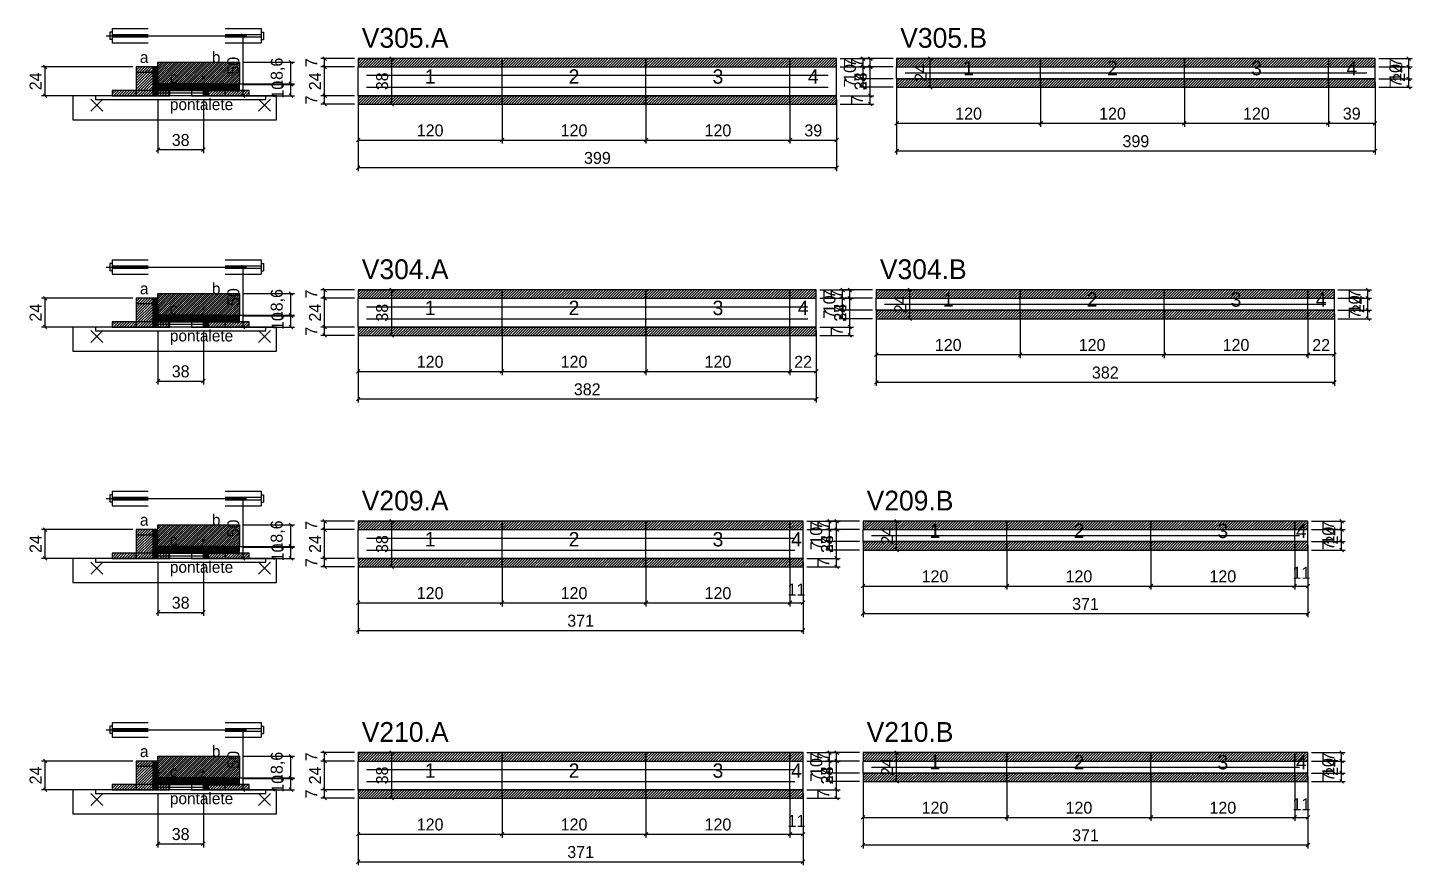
# Model space of a CAD drawing. Extents: x -10500 to 3070, y -1245 to 1250.
# Drawn here: x -69 to 1086, y -666 to 33 of the extents above; entities that cross this region are included whole.
import ezdxf
from ezdxf.enums import TextEntityAlignment as Align

# ---------------------------------------------------------------- set-up
doc = ezdxf.new("R2010")
doc.units = 0
for name, color, linetype in [('5', 5, 'Continuous'), ('barrote', 126, 'Continuous'), ('CONCRETO', 251, 'Continuous'), ('COTA', 241, 'Continuous'), ('detalhes', 7, 'Continuous'), ('ESTRUTURACAO', 7, 'Continuous'), ('Hachura', 251, 'Continuous'), ('Madeira', 126, 'Continuous'), ('NOMENCLATURA', 7, 'Continuous'), ('Painéis', 200, 'Continuous'), ('presilha', 224, 'Continuous'), ('SARR_2.2x7', 40, 'Continuous'), ('SCO-___-LAJ', 224, 'Continuous'), ('TENSOR', 224, 'Continuous')]:
    doc.layers.add(name, color=color, linetype=linetype)
doc.dimstyles.new('PAINEL', dxfattribs={"dimtxt": 10, "dimasz": 3, "dimexe": 3, "dimexo": 3, "dimgap": 3, "dimtad": 1, "dimblk": 'OBLIQUE', "dimblk1": 'OBLIQUE', "dimcen": 2.5, "dimclrd": 4, "dimclre": 4, "dimclrt": 240, "dimazin": 3, "dimtfac": 1, "dimtmove": 0, "dimatfit": 3})

# ---------------------------------------------------------------- blocks, each defined once
blk = doc.blocks.new('PAR_ESQ')
for p, q in [((-1, -1), (1, 1)), ((-1, 1), (1, -1))]:
    blk.add_line(p, q)
blk = doc.blocks.new('PAR_FUNDO_ESQ')
for p, q in [((-1, -1), (1, 1)), ((-1, 1), (1, -1))]:
    blk.add_line(p, q)
blk = doc.blocks.new('PAR_FUNDO_DIR')
for p, q in [((-1, -1), (1, 1)), ((-1, 1), (1, -1))]:
    blk.add_line(p, q)
blk = doc.blocks.new('par_int_esq')
for p, q in [((-1, -1), (1, 1)), ((-1, 1), (1, -1))]:
    blk.add_line(p, q)
blk = doc.blocks.new('par_int_dir')
for p, q in [((-1, -1), (1, 1)), ((-1, 1), (1, -1))]:
    blk.add_line(p, q)
blk = doc.blocks.new('_OBLIQUE')
at = {"color": 0, "linetype": 'BYBLOCK'}
blk.add_line((-0.5, -0.5), (0.5, 0.5), dxfattribs=at)

msp = doc.modelspace()

# ---------------------------------------------------------------- hatches: boundary and pattern name
at = {"layer": 'COTA'}
h = msp.add_hatch(dxfattribs=at)
h.set_pattern_fill('ANSI31', scale=0.4)
h.paths.add_polyline_path([(40, -16), (40, 4), (107.98, 4), (107.98, -14.6), (78, -14.6), (78, -16)])
h = msp.add_hatch(dxfattribs=at)
h.set_pattern_fill('ANSI31', scale=0.5)
h.paths.add_polyline_path([(207, 0), (327, 0), (327, 7), (207, 7)])
h = msp.add_hatch(dxfattribs=at)
h.set_pattern_fill('ANSI31', scale=0.5)
h.paths.add_polyline_path([(327, 0), (447, 0), (447, 7), (327, 7)])
h = msp.add_hatch(dxfattribs=at)
h.set_pattern_fill('ANSI31', scale=0.5)
h.paths.add_polyline_path([(447, 0), (567, 0), (567, 7), (447, 7)])
h = msp.add_hatch(dxfattribs=at)
h.set_pattern_fill('ANSI31', scale=0.5)
h.paths.add_polyline_path([(567, 0), (606, 0), (606, 7), (567, 7)])
h = msp.add_hatch(dxfattribs=at)
h.set_pattern_fill('ANSI31', scale=0.5)
h.paths.add_polyline_path([(656, 0), (776, 0), (776, 7), (656, 7)])
h = msp.add_hatch(dxfattribs=at)
h.set_pattern_fill('ANSI31', scale=0.5)
h.paths.add_polyline_path([(776, 0), (896, 0), (896, 7), (776, 7)])
h = msp.add_hatch(dxfattribs=at)
h.set_pattern_fill('ANSI31', scale=0.5)
h.paths.add_polyline_path([(896, 0), (1016, 0), (1016, 7), (896, 7)])
h = msp.add_hatch(dxfattribs=at)
h.set_pattern_fill('ANSI31', scale=0.5)
h.paths.add_polyline_path([(1016, 0), (1055, 0), (1055, 7), (1016, 7)])
h = msp.add_hatch(dxfattribs=at)
h.set_pattern_fill('ANSI31', scale=0.5)
h.paths.add_polyline_path([(656, -17), (776, -17), (776, -10), (656, -10)])
h = msp.add_hatch(dxfattribs=at)
h.set_pattern_fill('ANSI31', scale=0.5)
h.paths.add_polyline_path([(776, -17), (896, -17), (896, -10), (776, -10)])
h = msp.add_hatch(dxfattribs=at)
h.set_pattern_fill('ANSI31', scale=0.5)
h.paths.add_polyline_path([(896, -17), (1016, -17), (1016, -10), (896, -10)])
h = msp.add_hatch(dxfattribs=at)
h.set_pattern_fill('ANSI31', scale=0.5)
h.paths.add_polyline_path([(1016, -17), (1055, -17), (1055, -10), (1016, -10)])
h = msp.add_hatch(dxfattribs=at)
h.set_pattern_fill('ANSI31', scale=0.5)
h.paths.add_polyline_path([(207, -31), (327, -31), (327, -24), (207, -24)])
h = msp.add_hatch(dxfattribs=at)
h.set_pattern_fill('ANSI31', scale=0.5)
h.paths.add_polyline_path([(327, -31), (447, -31), (447, -24), (327, -24)])
h = msp.add_hatch(dxfattribs=at)
h.set_pattern_fill('ANSI31', scale=0.5)
h.paths.add_polyline_path([(447, -31), (567, -31), (567, -24), (447, -24)])
h = msp.add_hatch(dxfattribs=at)
h.set_pattern_fill('ANSI31', scale=0.5)
h.paths.add_polyline_path([(567, -31), (606, -31), (606, -24), (567, -24)])
h = msp.add_hatch(dxfattribs=at)
h.set_pattern_fill('ANSI31', scale=0.4)
h.paths.add_polyline_path([(40, -209), (40, -189), (107.98, -189), (107.98, -207.6), (78, -207.6), (78, -209)])
h = msp.add_hatch(dxfattribs=at)
h.set_pattern_fill('ANSI31', scale=0.5)
h.paths.add_polyline_path([(207, -193), (327, -193), (327, -186), (207, -186)])
h = msp.add_hatch(dxfattribs=at)
h.set_pattern_fill('ANSI31', scale=0.5)
h.paths.add_polyline_path([(327, -193), (447, -193), (447, -186), (327, -186)])
h = msp.add_hatch(dxfattribs=at)
h.set_pattern_fill('ANSI31', scale=0.5)
h.paths.add_polyline_path([(447, -193), (567, -193), (567, -186), (447, -186)])
h = msp.add_hatch(dxfattribs=at)
h.set_pattern_fill('ANSI31', scale=0.5)
h.paths.add_polyline_path([(567, -193), (589, -193), (589, -186), (567, -186)])
h = msp.add_hatch(dxfattribs=at)
h.set_pattern_fill('ANSI31', scale=0.5)
h.paths.add_polyline_path([(639, -193), (759, -193), (759, -186), (639, -186)])
h = msp.add_hatch(dxfattribs=at)
h.set_pattern_fill('ANSI31', scale=0.5)
h.paths.add_polyline_path([(759, -193), (879, -193), (879, -186), (759, -186)])
h = msp.add_hatch(dxfattribs=at)
h.set_pattern_fill('ANSI31', scale=0.5)
h.paths.add_polyline_path([(879, -193), (999, -193), (999, -186), (879, -186)])
h = msp.add_hatch(dxfattribs=at)
h.set_pattern_fill('ANSI31', scale=0.5)
h.paths.add_polyline_path([(999, -193), (1021, -193), (1021, -186), (999, -186)])
h = msp.add_hatch(dxfattribs=at)
h.set_pattern_fill('ANSI31', scale=0.5)
h.paths.add_polyline_path([(639, -210), (759, -210), (759, -203), (639, -203)])
h = msp.add_hatch(dxfattribs=at)
h.set_pattern_fill('ANSI31', scale=0.5)
h.paths.add_polyline_path([(759, -210), (879, -210), (879, -203), (759, -203)])
h = msp.add_hatch(dxfattribs=at)
h.set_pattern_fill('ANSI31', scale=0.5)
h.paths.add_polyline_path([(879, -210), (999, -210), (999, -203), (879, -203)])
h = msp.add_hatch(dxfattribs=at)
h.set_pattern_fill('ANSI31', scale=0.5)
h.paths.add_polyline_path([(999, -210), (1021, -210), (1021, -203), (999, -203)])
h = msp.add_hatch(dxfattribs=at)
h.set_pattern_fill('ANSI31', scale=0.5)
h.paths.add_polyline_path([(207, -224), (327, -224), (327, -217), (207, -217)])
h = msp.add_hatch(dxfattribs=at)
h.set_pattern_fill('ANSI31', scale=0.5)
h.paths.add_polyline_path([(327, -224), (447, -224), (447, -217), (327, -217)])
h = msp.add_hatch(dxfattribs=at)
h.set_pattern_fill('ANSI31', scale=0.5)
h.paths.add_polyline_path([(447, -224), (567, -224), (567, -217), (447, -217)])
h = msp.add_hatch(dxfattribs=at)
h.set_pattern_fill('ANSI31', scale=0.5)
h.paths.add_polyline_path([(567, -224), (589, -224), (589, -217), (567, -217)])
h = msp.add_hatch(dxfattribs=at)
h.set_pattern_fill('ANSI31', scale=0.5)
h.paths.add_polyline_path([(207, -386), (327, -386), (327, -379), (207, -379)])
h = msp.add_hatch(dxfattribs=at)
h.set_pattern_fill('ANSI31', scale=0.5)
h.paths.add_polyline_path([(327, -386), (447, -386), (447, -379), (327, -379)])
h = msp.add_hatch(dxfattribs=at)
h.set_pattern_fill('ANSI31', scale=0.5)
h.paths.add_polyline_path([(447, -386), (567, -386), (567, -379), (447, -379)])
h = msp.add_hatch(dxfattribs=at)
h.set_pattern_fill('ANSI31', scale=0.5)
h.paths.add_polyline_path([(567, -386), (578, -386), (578, -379), (567, -379)])
h = msp.add_hatch(dxfattribs=at)
h.set_pattern_fill('ANSI31', scale=0.5)
h.paths.add_polyline_path([(628, -386), (748, -386), (748, -379), (628, -379)])
h = msp.add_hatch(dxfattribs=at)
h.set_pattern_fill('ANSI31', scale=0.5)
h.paths.add_polyline_path([(748, -386), (868, -386), (868, -379), (748, -379)])
h = msp.add_hatch(dxfattribs=at)
h.set_pattern_fill('ANSI31', scale=0.5)
h.paths.add_polyline_path([(868, -386), (988, -386), (988, -379), (868, -379)])
h = msp.add_hatch(dxfattribs=at)
h.set_pattern_fill('ANSI31', scale=0.5)
h.paths.add_polyline_path([(988, -386), (999, -386), (999, -379), (988, -379)])
h = msp.add_hatch(dxfattribs=at)
h.set_pattern_fill('ANSI31', scale=0.4)
h.paths.add_polyline_path([(40, -402), (40, -382), (107.98, -382), (107.98, -400.6), (78, -400.6), (78, -402)])
h = msp.add_hatch(dxfattribs=at)
h.set_pattern_fill('ANSI31', scale=0.5)
h.paths.add_polyline_path([(628, -403), (748, -403), (748, -396), (628, -396)])
h = msp.add_hatch(dxfattribs=at)
h.set_pattern_fill('ANSI31', scale=0.5)
h.paths.add_polyline_path([(748, -403), (868, -403), (868, -396), (748, -396)])
h = msp.add_hatch(dxfattribs=at)
h.set_pattern_fill('ANSI31', scale=0.5)
h.paths.add_polyline_path([(868, -403), (988, -403), (988, -396), (868, -396)])
h = msp.add_hatch(dxfattribs=at)
h.set_pattern_fill('ANSI31', scale=0.5)
h.paths.add_polyline_path([(988, -403), (999, -403), (999, -396), (988, -396)])
h = msp.add_hatch(dxfattribs=at)
h.set_pattern_fill('ANSI31', scale=0.5)
h.paths.add_polyline_path([(207, -417), (327, -417), (327, -410), (207, -410)])
h = msp.add_hatch(dxfattribs=at)
h.set_pattern_fill('ANSI31', scale=0.5)
h.paths.add_polyline_path([(327, -417), (447, -417), (447, -410), (327, -410)])
h = msp.add_hatch(dxfattribs=at)
h.set_pattern_fill('ANSI31', scale=0.5)
h.paths.add_polyline_path([(447, -417), (567, -417), (567, -410), (447, -410)])
h = msp.add_hatch(dxfattribs=at)
h.set_pattern_fill('ANSI31', scale=0.5)
h.paths.add_polyline_path([(567, -417), (578, -417), (578, -410), (567, -410)])
h = msp.add_hatch(dxfattribs=at)
h.set_pattern_fill('ANSI31', scale=0.4)
h.paths.add_polyline_path([(40, -595), (40, -575), (107.98, -575), (107.98, -593.6), (78, -593.6), (78, -595)])
h = msp.add_hatch(dxfattribs=at)
h.set_pattern_fill('ANSI31', scale=0.5)
h.paths.add_polyline_path([(207, -579), (327, -579), (327, -572), (207, -572)])
h = msp.add_hatch(dxfattribs=at)
h.set_pattern_fill('ANSI31', scale=0.5)
h.paths.add_polyline_path([(327, -579), (447, -579), (447, -572), (327, -572)])
h = msp.add_hatch(dxfattribs=at)
h.set_pattern_fill('ANSI31', scale=0.5)
h.paths.add_polyline_path([(447, -579), (567, -579), (567, -572), (447, -572)])
h = msp.add_hatch(dxfattribs=at)
h.set_pattern_fill('ANSI31', scale=0.5)
h.paths.add_polyline_path([(567, -579), (578, -579), (578, -572), (567, -572)])
h = msp.add_hatch(dxfattribs=at)
h.set_pattern_fill('ANSI31', scale=0.5)
h.paths.add_polyline_path([(628, -579), (748, -579), (748, -572), (628, -572)])
h = msp.add_hatch(dxfattribs=at)
h.set_pattern_fill('ANSI31', scale=0.5)
h.paths.add_polyline_path([(748, -579), (868, -579), (868, -572), (748, -572)])
h = msp.add_hatch(dxfattribs=at)
h.set_pattern_fill('ANSI31', scale=0.5)
h.paths.add_polyline_path([(868, -579), (988, -579), (988, -572), (868, -572)])
h = msp.add_hatch(dxfattribs=at)
h.set_pattern_fill('ANSI31', scale=0.5)
h.paths.add_polyline_path([(988, -579), (999, -579), (999, -572), (988, -572)])
h = msp.add_hatch(dxfattribs=at)
h.set_pattern_fill('ANSI31', scale=0.5)
h.paths.add_polyline_path([(628, -596), (748, -596), (748, -589), (628, -589)])
h = msp.add_hatch(dxfattribs=at)
h.set_pattern_fill('ANSI31', scale=0.5)
h.paths.add_polyline_path([(748, -596), (868, -596), (868, -589), (748, -589)])
h = msp.add_hatch(dxfattribs=at)
h.set_pattern_fill('ANSI31', scale=0.5)
h.paths.add_polyline_path([(868, -596), (988, -596), (988, -589), (868, -589)])
h = msp.add_hatch(dxfattribs=at)
h.set_pattern_fill('ANSI31', scale=0.5)
h.paths.add_polyline_path([(988, -596), (999, -596), (999, -589), (988, -589)])
h = msp.add_hatch(dxfattribs=at)
h.set_pattern_fill('ANSI31', scale=0.5)
h.paths.add_polyline_path([(207, -610), (327, -610), (327, -603), (207, -603)])
h = msp.add_hatch(dxfattribs=at)
h.set_pattern_fill('ANSI31', scale=0.5)
h.paths.add_polyline_path([(327, -610), (447, -610), (447, -603), (327, -603)])
h = msp.add_hatch(dxfattribs=at)
h.set_pattern_fill('ANSI31', scale=0.5)
h.paths.add_polyline_path([(447, -610), (567, -610), (567, -603), (447, -603)])
h = msp.add_hatch(dxfattribs=at)
h.set_pattern_fill('ANSI31', scale=0.5)
h.paths.add_polyline_path([(567, -610), (578, -610), (578, -603), (567, -603)])
at = {"layer": 'Hachura'}
h = msp.add_hatch(dxfattribs=at)
h.set_pattern_fill('ANSI31', scale=0.5)
h.paths.add_polyline_path([(22, -24), (36, -24), (36, 0), (22, 0)])
h = msp.add_hatch(dxfattribs=at)
h.set_pattern_fill('ANSI31', scale=0.5)
h.paths.add_polyline_path([(22, -4.4), (36, -4.4), (36, 0), (22, 0)])
h = msp.add_hatch(dxfattribs=at)
h.set_pattern_fill('SOLID')
h.paths.add_polyline_path([(36, -24), (40, -24), (40, 0), (36, 0)])
h = msp.add_hatch(dxfattribs=at)
h.set_pattern_fill('ANSI31', scale=0.5)
h.paths.add_polyline_path([(2, -24), (22, -24), (22, -19.6), (2, -19.6)])
h = msp.add_hatch(dxfattribs=at)
h.set_pattern_fill('SOLID')
h.paths.add_polyline_path([(40, -19.6), (78, -19.6), (78, -16), (40, -16)])
h = msp.add_hatch(dxfattribs=at)
h.set_pattern_fill('ANSI31', scale=0.5)
h.paths.add_polyline_path([(40, -24), (50, -24), (50, -19.6), (40, -19.6)])
h = msp.add_hatch(dxfattribs=at)
h.set_pattern_fill('SOLID')
h.paths.add_polyline_path([(78, -24), (82, -24), (82, -14), (78, -14)])
h = msp.add_hatch(dxfattribs=at)
h.set_pattern_fill('SOLID')
h.paths.add_polyline_path([(78, -14), (107.98, -14), (107.98, -20), (78, -20)])
h = msp.add_hatch(dxfattribs=at)
h.set_pattern_fill('ANSI31', scale=0.5)
h.paths.add_polyline_path([(82, -24), (96, -24), (96, -14), (82, -14)])
h = msp.add_hatch(dxfattribs=at)
h.set_pattern_fill('ANSI31', scale=0.5)
h.paths.add_polyline_path([(82, -18.4), (96, -18.4), (96, -14), (82, -14)])
h = msp.add_hatch(dxfattribs=at)
h.set_pattern_fill('ANSI31', scale=0.5)
h.paths.add_polyline_path([(96, -24), (116, -24), (116, -19.6), (96, -19.6)])
h = msp.add_hatch(dxfattribs=at)
h.set_pattern_fill('ANSI31', scale=0.5)
h.paths.add_polyline_path([(22, -217), (36, -217), (36, -193), (22, -193)])
h = msp.add_hatch(dxfattribs=at)
h.set_pattern_fill('ANSI31', scale=0.5)
h.paths.add_polyline_path([(22, -197.4), (36, -197.4), (36, -193), (22, -193)])
h = msp.add_hatch(dxfattribs=at)
h.set_pattern_fill('SOLID')
h.paths.add_polyline_path([(36, -217), (40, -217), (40, -193), (36, -193)])
h = msp.add_hatch(dxfattribs=at)
h.set_pattern_fill('SOLID')
h.paths.add_polyline_path([(78, -217), (82, -217), (82, -207), (78, -207)])
h = msp.add_hatch(dxfattribs=at)
h.set_pattern_fill('SOLID')
h.paths.add_polyline_path([(78, -207), (107.98, -207), (107.98, -213), (78, -213)])
h = msp.add_hatch(dxfattribs=at)
h.set_pattern_fill('ANSI31', scale=0.5)
h.paths.add_polyline_path([(82, -217), (96, -217), (96, -207), (82, -207)])
h = msp.add_hatch(dxfattribs=at)
h.set_pattern_fill('ANSI31', scale=0.5)
h.paths.add_polyline_path([(82, -211.4), (96, -211.4), (96, -207), (82, -207)])
h = msp.add_hatch(dxfattribs=at)
h.set_pattern_fill('ANSI31', scale=0.5)
h.paths.add_polyline_path([(2, -217), (22, -217), (22, -212.6), (2, -212.6)])
h = msp.add_hatch(dxfattribs=at)
h.set_pattern_fill('SOLID')
h.paths.add_polyline_path([(40, -212.6), (78, -212.6), (78, -209), (40, -209)])
h = msp.add_hatch(dxfattribs=at)
h.set_pattern_fill('ANSI31', scale=0.5)
h.paths.add_polyline_path([(40, -217), (50, -217), (50, -212.6), (40, -212.6)])
h = msp.add_hatch(dxfattribs=at)
h.set_pattern_fill('ANSI31', scale=0.5)
h.paths.add_polyline_path([(96, -217), (116, -217), (116, -212.6), (96, -212.6)])
h = msp.add_hatch(dxfattribs=at)
h.set_pattern_fill('ANSI31', scale=0.5)
h.paths.add_polyline_path([(22, -410), (36, -410), (36, -386), (22, -386)])
h = msp.add_hatch(dxfattribs=at)
h.set_pattern_fill('ANSI31', scale=0.5)
h.paths.add_polyline_path([(22, -390.4), (36, -390.4), (36, -386), (22, -386)])
h = msp.add_hatch(dxfattribs=at)
h.set_pattern_fill('SOLID')
h.paths.add_polyline_path([(36, -410), (40, -410), (40, -386), (36, -386)])
h = msp.add_hatch(dxfattribs=at)
h.set_pattern_fill('SOLID')
h.paths.add_polyline_path([(40, -405.6), (78, -405.6), (78, -402), (40, -402)])
h = msp.add_hatch(dxfattribs=at)
h.set_pattern_fill('SOLID')
h.paths.add_polyline_path([(78, -410), (82, -410), (82, -400), (78, -400)])
h = msp.add_hatch(dxfattribs=at)
h.set_pattern_fill('SOLID')
h.paths.add_polyline_path([(78, -400), (107.98, -400), (107.98, -406), (78, -406)])
h = msp.add_hatch(dxfattribs=at)
h.set_pattern_fill('ANSI31', scale=0.5)
h.paths.add_polyline_path([(82, -410), (96, -410), (96, -400), (82, -400)])
h = msp.add_hatch(dxfattribs=at)
h.set_pattern_fill('ANSI31', scale=0.5)
h.paths.add_polyline_path([(82, -404.4), (96, -404.4), (96, -400), (82, -400)])
h = msp.add_hatch(dxfattribs=at)
h.set_pattern_fill('ANSI31', scale=0.5)
h.paths.add_polyline_path([(2, -410), (22, -410), (22, -405.6), (2, -405.6)])
h = msp.add_hatch(dxfattribs=at)
h.set_pattern_fill('ANSI31', scale=0.5)
h.paths.add_polyline_path([(40, -410), (50, -410), (50, -405.6), (40, -405.6)])
h = msp.add_hatch(dxfattribs=at)
h.set_pattern_fill('ANSI31', scale=0.5)
h.paths.add_polyline_path([(96, -410), (116, -410), (116, -405.6), (96, -405.6)])
h = msp.add_hatch(dxfattribs=at)
h.set_pattern_fill('ANSI31', scale=0.5)
h.paths.add_polyline_path([(22, -603), (36, -603), (36, -579), (22, -579)])
h = msp.add_hatch(dxfattribs=at)
h.set_pattern_fill('ANSI31', scale=0.5)
h.paths.add_polyline_path([(22, -583.4), (36, -583.4), (36, -579), (22, -579)])
h = msp.add_hatch(dxfattribs=at)
h.set_pattern_fill('SOLID')
h.paths.add_polyline_path([(36, -603), (40, -603), (40, -579), (36, -579)])
h = msp.add_hatch(dxfattribs=at)
h.set_pattern_fill('ANSI31', scale=0.5)
h.paths.add_polyline_path([(2, -603), (22, -603), (22, -598.6), (2, -598.6)])
h = msp.add_hatch(dxfattribs=at)
h.set_pattern_fill('SOLID')
h.paths.add_polyline_path([(40, -598.6), (78, -598.6), (78, -595), (40, -595)])
h = msp.add_hatch(dxfattribs=at)
h.set_pattern_fill('ANSI31', scale=0.5)
h.paths.add_polyline_path([(40, -603), (50, -603), (50, -598.6), (40, -598.6)])
h = msp.add_hatch(dxfattribs=at)
h.set_pattern_fill('SOLID')
h.paths.add_polyline_path([(78, -603), (82, -603), (82, -593), (78, -593)])
h = msp.add_hatch(dxfattribs=at)
h.set_pattern_fill('SOLID')
h.paths.add_polyline_path([(78, -593), (107.98, -593), (107.98, -599), (78, -599)])
h = msp.add_hatch(dxfattribs=at)
h.set_pattern_fill('ANSI31', scale=0.5)
h.paths.add_polyline_path([(82, -603), (96, -603), (96, -593), (82, -593)])
h = msp.add_hatch(dxfattribs=at)
h.set_pattern_fill('ANSI31', scale=0.5)
h.paths.add_polyline_path([(82, -597.4), (96, -597.4), (96, -593), (82, -593)])
h = msp.add_hatch(dxfattribs=at)
h.set_pattern_fill('ANSI31', scale=0.5)
h.paths.add_polyline_path([(96, -603), (116, -603), (116, -598.6), (96, -598.6)])
at = {"layer": 'HACHURACONCRETO'}
h = msp.add_hatch(dxfattribs=at)
h.set_pattern_fill('ANSI31', scale=0.3)
h.paths.add_polyline_path([(40, -19.6), (78, -19.6), (78, -14), (40, -14)])
h = msp.add_hatch(dxfattribs=at)
h.set_pattern_fill('ANSI31', scale=0.3)
h.paths.add_polyline_path([(40, -212.6), (78, -212.6), (78, -207), (40, -207)])
h = msp.add_hatch(dxfattribs=at)
h.set_pattern_fill('ANSI31', scale=0.3)
h.paths.add_polyline_path([(40, -405.6), (78, -405.6), (78, -400), (40, -400)])
h = msp.add_hatch(dxfattribs=at)
h.set_pattern_fill('ANSI31', scale=0.3)
h.paths.add_polyline_path([(40, -598.6), (78, -598.6), (78, -593), (40, -593)])

# ---------------------------------------------------------------- linework, layer by layer
for p, q in [((0, 29), (0, 23)), ((2, 29), (0, 29)), ((2, 32), (32, 32)), ((2, 32), (2, 20)), ((2, 27), (32, 27)), ((2, 25), (32, 25)), ((96, 32), (126, 32)), ((96, 27), (126, 27)), ((96, 25), (126, 25)), ((126, 32), (126, 20)), ((126, 29), (128, 29)), ((128, 29), (128, 23)), ((2, 23), (0, 23)), ((2, 20), (32, 20)), ((96, 20), (126, 20)), ((126, 23), (128, 23)), ((2, -161), (32, -161)), ((2, -161), (2, -173)), ((96, -161), (126, -161)), ((126, -161), (126, -173)), ((0, -164), (0, -170)), ((2, -164), (0, -164)), ((2, -170), (0, -170)), ((2, -166), (32, -166)), ((2, -168), (32, -168)), ((2, -173), (32, -173)), ((96, -166), (126, -166)), ((96, -168), (126, -168)), ((96, -173), (126, -173)), ((126, -164), (128, -164)), ((126, -170), (128, -170)), ((128, -164), (128, -170)), ((0, -357), (0, -363)), ((2, -357), (0, -357)), ((2, -354), (32, -354)), ((2, -354), (2, -366)), ((96, -354), (126, -354)), ((126, -354), (126, -366)), ((126, -357), (128, -357)), ((128, -357), (128, -363)), ((2, -363), (0, -363)), ((2, -359), (32, -359)), ((2, -361), (32, -361)), ((2, -366), (32, -366)), ((96, -359), (126, -359)), ((96, -361), (126, -361)), ((96, -366), (126, -366)), ((126, -363), (128, -363)), ((0, -550), (0, -556)), ((2, -550), (0, -550)), ((2, -547), (32, -547)), ((2, -547), (2, -559)), ((2, -552), (32, -552)), ((2, -554), (32, -554)), ((96, -547), (126, -547)), ((96, -552), (126, -552)), ((96, -554), (126, -554)), ((126, -547), (126, -559)), ((126, -550), (128, -550)), ((128, -550), (128, -556)), ((2, -556), (0, -556)), ((2, -559), (32, -559)), ((96, -559), (126, -559)), ((126, -556), (128, -556))]:
    msp.add_line(p, q)
at = {"layer": 'BARRA_ANCORAGEM'}
for p, q in [((40, -16.3), (78, -16.3)), ((40, -18.3), (40, -16.3)), ((40, -18.3), (78, -18.3)), ((40, -19.7), (78, -19.7)), ((40, -21.7), (40, -19.7)), ((40, -21.7), (78, -21.7)), ((78, -18.3), (78, -16.3)), ((78, -21.7), (78, -19.7)), ((40, -209.3), (78, -209.3)), ((40, -211.3), (40, -209.3)), ((40, -211.3), (78, -211.3)), ((40, -212.7), (78, -212.7)), ((40, -214.7), (40, -212.7)), ((40, -214.7), (78, -214.7)), ((78, -211.3), (78, -209.3)), ((78, -214.7), (78, -212.7)), ((40, -402.3), (78, -402.3)), ((40, -404.3), (40, -402.3)), ((78, -404.3), (78, -402.3)), ((40, -404.3), (78, -404.3)), ((40, -405.7), (78, -405.7)), ((40, -407.7), (40, -405.7)), ((40, -407.7), (78, -407.7)), ((78, -407.7), (78, -405.7)), ((40, -595.3), (78, -595.3)), ((40, -597.3), (40, -595.3)), ((40, -597.3), (78, -597.3)), ((40, -598.7), (78, -598.7)), ((40, -600.7), (40, -598.7)), ((78, -597.3), (78, -595.3)), ((78, -600.7), (78, -598.7)), ((40, -600.7), (78, -600.7))]:
    msp.add_line(p, q, dxfattribs=at)
at = {"layer": 'barrote'}
for points in [[(-30.99, -44), (138.99, -44), (138.99, -24), (-30.99, -24)], [(-30.99, -237), (138.99, -237), (138.99, -217), (-30.99, -217)], [(-30.99, -430), (138.99, -430), (138.99, -410), (-30.99, -410)], [(-30.99, -623), (138.99, -623), (138.99, -603), (-30.99, -603)]]:
    msp.add_lwpolyline(points, close=True, dxfattribs=at)
at = {"layer": 'CONCRETO'}
for points in [[(40, -16), (40, 4), (107.98, 4), (107.98, -14.6), (78, -14.6), (78, -16)], [(40, -209), (40, -189), (107.98, -189), (107.98, -207.6), (78, -207.6), (78, -209)], [(40, -402), (40, -382), (107.98, -382), (107.98, -400.6), (78, -400.6), (78, -402)], [(40, -595), (40, -575), (107.98, -575), (107.98, -593.6), (78, -593.6), (78, -595)]]:
    msp.add_lwpolyline(points, close=True, dxfattribs=at)
at = {"layer": 'HACHURACONCRETO'}
for points in [[(40, -19.6), (78, -19.6), (78, -14), (40, -14)], [(40, -212.6), (78, -212.6), (78, -207), (40, -207)], [(40, -405.6), (78, -405.6), (78, -400), (40, -400)], [(40, -598.6), (78, -598.6), (78, -593), (40, -593)]]:
    msp.add_lwpolyline(points, close=True, dxfattribs=at)
at = {"layer": 'Madeira'}
for points in [[(22, -24), (36, -24), (36, 0), (22, 0)], [(22, -4.4), (36, -4.4), (36, 0), (22, 0)], [(2, -24), (22, -24), (22, -19.6), (2, -19.6)], [(22, -24), (36, -24), (36, -19.6), (22, -19.6)], [(40, -24), (50, -24), (50, -19.6), (40, -19.6)], [(68, -24), (78, -24), (78, -19.6), (68, -19.6)], [(82, -24), (96, -24), (96, -14), (82, -14)], [(82, -18.4), (96, -18.4), (96, -14), (82, -14)], [(96, -24), (116, -24), (116, -19.6), (96, -19.6)], [(22, -217), (36, -217), (36, -193), (22, -193)], [(22, -197.4), (36, -197.4), (36, -193), (22, -193)], [(82, -217), (96, -217), (96, -207), (82, -207)], [(82, -211.4), (96, -211.4), (96, -207), (82, -207)], [(2, -217), (22, -217), (22, -212.6), (2, -212.6)], [(22, -217), (36, -217), (36, -212.6), (22, -212.6)], [(40, -217), (50, -217), (50, -212.6), (40, -212.6)], [(68, -217), (78, -217), (78, -212.6), (68, -212.6)], [(96, -217), (116, -217), (116, -212.6), (96, -212.6)], [(22, -410), (36, -410), (36, -386), (22, -386)], [(22, -390.4), (36, -390.4), (36, -386), (22, -386)], [(82, -410), (96, -410), (96, -400), (82, -400)], [(82, -404.4), (96, -404.4), (96, -400), (82, -400)], [(2, -410), (22, -410), (22, -405.6), (2, -405.6)], [(22, -410), (36, -410), (36, -405.6), (22, -405.6)], [(40, -410), (50, -410), (50, -405.6), (40, -405.6)], [(68, -410), (78, -410), (78, -405.6), (68, -405.6)], [(96, -410), (116, -410), (116, -405.6), (96, -405.6)], [(22, -603), (36, -603), (36, -579), (22, -579)], [(22, -583.4), (36, -583.4), (36, -579), (22, -579)], [(2, -603), (22, -603), (22, -598.6), (2, -598.6)], [(22, -603), (36, -603), (36, -598.6), (22, -598.6)], [(40, -603), (50, -603), (50, -598.6), (40, -598.6)], [(68, -603), (78, -603), (78, -598.6), (68, -598.6)], [(82, -603), (96, -603), (96, -593), (82, -593)], [(82, -597.4), (96, -597.4), (96, -593), (82, -593)], [(96, -603), (116, -603), (116, -598.6), (96, -598.6)]]:
    msp.add_lwpolyline(points, close=True, dxfattribs=at)
at = {"layer": 'Painéis'}
for p, q in [((207, 0), (327, 0)), ((207, -24), (207, 0)), ((327, -24), (327, 0)), ((327, -24), (327, 0)), ((327, 0), (447, 0)), ((327, -24), (327, 0)), ((447, -24), (447, 0)), ((447, -24), (447, 0)), ((447, 0), (567, 0)), ((447, -24), (447, 0)), ((567, -24), (567, 0)), ((567, -24), (567, 0)), ((567, 0), (606, 0)), ((567, -24), (567, 0)), ((606, -24), (606, 0)), ((656, 0), (776, 0)), ((656, -10), (656, 0)), ((776, -10), (776, 0)), ((776, -10), (776, 0)), ((776, 0), (896, 0)), ((776, -10), (776, 0)), ((896, -10), (896, 0)), ((896, -10), (896, 0)), ((896, 0), (1016, 0)), ((896, -10), (896, 0)), ((1016, -10), (1016, 0)), ((1016, -10), (1016, 0)), ((1016, 0), (1055, 0)), ((1016, -10), (1016, 0)), ((1055, -10), (1055, 0)), ((656, -10), (776, -10)), ((776, -10), (896, -10)), ((896, -10), (1016, -10)), ((1016, -10), (1055, -10)), ((207, -24), (327, -24)), ((327, -24), (447, -24)), ((447, -24), (567, -24)), ((567, -24), (606, -24)), ((207, -193), (327, -193)), ((207, -217), (207, -193)), ((327, -217), (327, -193)), ((327, -217), (327, -193)), ((327, -193), (447, -193)), ((327, -217), (327, -193)), ((447, -217), (447, -193)), ((447, -217), (447, -193)), ((447, -193), (567, -193)), ((447, -217), (447, -193)), ((567, -217), (567, -193)), ((567, -217), (567, -193)), ((567, -193), (589, -193)), ((567, -217), (567, -193)), ((589, -217), (589, -193)), ((639, -193), (759, -193)), ((639, -203), (639, -193)), ((759, -203), (759, -193)), ((759, -203), (759, -193)), ((759, -193), (879, -193)), ((759, -203), (759, -193)), ((879, -203), (879, -193)), ((879, -203), (879, -193)), ((879, -193), (999, -193)), ((879, -203), (879, -193)), ((999, -203), (999, -193)), ((999, -203), (999, -193)), ((999, -193), (1021, -193)), ((999, -203), (999, -193)), ((1021, -203), (1021, -193)), ((639, -203), (759, -203)), ((759, -203), (879, -203)), ((879, -203), (999, -203)), ((999, -203), (1021, -203)), ((207, -217), (327, -217)), ((327, -217), (447, -217)), ((447, -217), (567, -217)), ((567, -217), (589, -217)), ((207, -386), (327, -386)), ((207, -410), (207, -386)), ((327, -410), (327, -386)), ((327, -410), (327, -386)), ((327, -386), (447, -386)), ((327, -410), (327, -386)), ((447, -410), (447, -386)), ((447, -410), (447, -386)), ((447, -386), (567, -386)), ((447, -410), (447, -386)), ((567, -410), (567, -386)), ((567, -410), (567, -386)), ((567, -386), (578, -386)), ((567, -410), (567, -386)), ((578, -410), (578, -386)), ((628, -386), (748, -386)), ((628, -396), (628, -386)), ((748, -396), (748, -386)), ((748, -396), (748, -386)), ((748, -386), (868, -386)), ((748, -396), (748, -386)), ((868, -396), (868, -386)), ((868, -396), (868, -386)), ((868, -386), (988, -386)), ((868, -396), (868, -386)), ((988, -396), (988, -386)), ((988, -396), (988, -386)), ((988, -386), (999, -386)), ((988, -396), (988, -386)), ((999, -396), (999, -386)), ((628, -396), (748, -396)), ((748, -396), (868, -396)), ((868, -396), (988, -396)), ((988, -396), (999, -396)), ((207, -410), (327, -410)), ((327, -410), (447, -410)), ((447, -410), (567, -410)), ((567, -410), (578, -410)), ((207, -579), (327, -579)), ((207, -603), (207, -579)), ((327, -603), (327, -579)), ((327, -603), (327, -579)), ((327, -579), (447, -579)), ((327, -603), (327, -579)), ((447, -603), (447, -579)), ((447, -603), (447, -579)), ((447, -579), (567, -579)), ((447, -603), (447, -579)), ((567, -603), (567, -579)), ((567, -603), (567, -579)), ((567, -579), (578, -579)), ((567, -603), (567, -579)), ((578, -603), (578, -579)), ((628, -579), (748, -579)), ((628, -589), (628, -579)), ((748, -589), (748, -579)), ((748, -589), (748, -579)), ((748, -579), (868, -579)), ((748, -589), (748, -579)), ((868, -589), (868, -579)), ((868, -589), (868, -579)), ((868, -579), (988, -579)), ((868, -589), (868, -579)), ((988, -589), (988, -579)), ((988, -589), (988, -579)), ((988, -579), (999, -579)), ((988, -589), (988, -579)), ((999, -589), (999, -579)), ((628, -589), (748, -589)), ((748, -589), (868, -589)), ((868, -589), (988, -589)), ((988, -589), (999, -589)), ((207, -603), (327, -603)), ((327, -603), (447, -603)), ((447, -603), (567, -603)), ((567, -603), (578, -603))]:
    msp.add_line(p, q, dxfattribs=at)
for points in [[(36, -24), (40, -24), (40, 0), (36, 0)], [(40, -19.6), (78, -19.6), (78, -16), (40, -16)], [(78, -24), (82, -24), (82, -14), (78, -14)], [(78, -14), (107.98, -14), (107.98, -14.6), (78, -14.6)], [(36, -217), (40, -217), (40, -193), (36, -193)], [(78, -217), (82, -217), (82, -207), (78, -207)], [(78, -207), (107.98, -207), (107.98, -207.6), (78, -207.6)], [(40, -212.6), (78, -212.6), (78, -209), (40, -209)], [(36, -410), (40, -410), (40, -386), (36, -386)], [(40, -405.6), (78, -405.6), (78, -402), (40, -402)], [(78, -410), (82, -410), (82, -400), (78, -400)], [(78, -400), (107.98, -400), (107.98, -400.6), (78, -400.6)], [(36, -603), (40, -603), (40, -579), (36, -579)], [(40, -598.6), (78, -598.6), (78, -595), (40, -595)], [(78, -603), (82, -603), (82, -593), (78, -593)], [(78, -593), (107.98, -593), (107.98, -593.6), (78, -593.6)]]:
    msp.add_lwpolyline(points, close=True, dxfattribs=at)
at = {"layer": 'presilha'}
for p, q in [((-16, -37), (-6, -27)), ((-16, -27), (-6, -37)), ((124, -37), (134, -27)), ((124, -27), (134, -37)), ((-16, -230), (-6, -220)), ((-16, -220), (-6, -230)), ((124, -230), (134, -220)), ((124, -220), (134, -230)), ((-16, -423), (-6, -413)), ((-16, -413), (-6, -423)), ((124, -423), (134, -413)), ((124, -413), (134, -423)), ((-16, -616), (-6, -606)), ((-16, -606), (-6, -616)), ((124, -616), (134, -606)), ((124, -606), (134, -616))]:
    msp.add_line(p, q, dxfattribs=at)
at = {"layer": 'SARR_2.2x7'}
for points in [[(214, -7), (327, -7)], [(214, -7), (327, -7)], [(327, -7), (447, -7)], [(327, -7), (447, -7)], [(447, -7), (567, -7)], [(447, -7), (567, -7)], [(567, -7), (599, -7)], [(567, -7), (599, -7)], [(663, -5), (776, -5)], [(663, -5), (776, -5)], [(776, -5), (896, -5)], [(776, -5), (896, -5)], [(896, -5), (1016, -5)], [(896, -5), (1016, -5)], [(1016, -5), (1048, -5)], [(1016, -5), (1048, -5)], [(214, -17), (327, -17)], [(214, -17), (327, -17)], [(327, -17), (447, -17)], [(327, -17), (447, -17)], [(447, -17), (567, -17)], [(447, -17), (567, -17)], [(567, -17), (599, -17)], [(567, -17), (599, -17)], [(214, -200), (327, -200)], [(214, -200), (327, -200)], [(327, -200), (447, -200)], [(327, -200), (447, -200)], [(447, -200), (567, -200)], [(447, -200), (567, -200)], [(567, -200), (582, -200)], [(567, -200), (582, -200)], [(646, -198), (759, -198)], [(646, -198), (759, -198)], [(759, -198), (879, -198)], [(759, -198), (879, -198)], [(879, -198), (999, -198)], [(879, -198), (999, -198)], [(999, -198), (1014, -198)], [(999, -198), (1014, -198)], [(214, -210), (327, -210)], [(214, -210), (327, -210)], [(327, -210), (447, -210)], [(327, -210), (447, -210)], [(447, -210), (567, -210)], [(447, -210), (567, -210)], [(567, -210), (582, -210)], [(567, -210), (582, -210)], [(635, -391), (748, -391)], [(635, -391), (748, -391)], [(748, -391), (868, -391)], [(748, -391), (868, -391)], [(868, -391), (988, -391)], [(868, -391), (988, -391)], [(988, -391), (992, -391)], [(988, -391), (992, -391)], [(214, -393), (327, -393)], [(214, -393), (327, -393)], [(214, -403), (327, -403)], [(214, -403), (327, -403)], [(327, -393), (447, -393)], [(327, -393), (447, -393)], [(327, -403), (447, -403)], [(327, -403), (447, -403)], [(447, -393), (567, -393)], [(447, -393), (567, -393)], [(447, -403), (567, -403)], [(447, -403), (567, -403)], [(567, -393), (571, -393)], [(567, -393), (571, -393)], [(567, -403), (571, -403)], [(567, -403), (571, -403)], [(214, -586), (327, -586)], [(214, -586), (327, -586)], [(327, -586), (447, -586)], [(327, -586), (447, -586)], [(447, -586), (567, -586)], [(447, -586), (567, -586)], [(567, -586), (571, -586)], [(567, -586), (571, -586)], [(635, -584), (748, -584)], [(635, -584), (748, -584)], [(748, -584), (868, -584)], [(748, -584), (868, -584)], [(868, -584), (988, -584)], [(868, -584), (988, -584)], [(988, -584), (992, -584)], [(988, -584), (992, -584)], [(214, -596), (327, -596)], [(214, -596), (327, -596)], [(327, -596), (447, -596)], [(327, -596), (447, -596)], [(447, -596), (567, -596)], [(447, -596), (567, -596)], [(567, -596), (571, -596)], [(567, -596), (571, -596)]]:
    msp.add_lwpolyline(points, dxfattribs=at)
at = {"layer": 'SARRAFO_2_2X7'}
for p, q in [((36, -9.2), (36, -4.8)), ((36, -4.8), (40, -4.8)), ((36, -9.2), (40, -9.2)), ((40, -9.2), (40, -4.8)), ((36, -19.2), (36, -14.8)), ((36, -14.8), (40, -14.8)), ((36, -19.2), (40, -19.2)), ((40, -19.2), (40, -14.8)), ((78, -21.2), (78, -16.8)), ((78, -16.8), (82, -16.8)), ((78, -21.2), (82, -21.2)), ((82, -21.2), (82, -16.8)), ((36, -202.2), (36, -197.8)), ((36, -197.8), (40, -197.8)), ((36, -202.2), (40, -202.2)), ((36, -212.2), (36, -207.8)), ((36, -207.8), (40, -207.8)), ((40, -202.2), (40, -197.8)), ((40, -212.2), (40, -207.8)), ((36, -212.2), (40, -212.2)), ((78, -214.2), (78, -209.8)), ((78, -209.8), (82, -209.8)), ((78, -214.2), (82, -214.2)), ((82, -214.2), (82, -209.8)), ((36, -395.2), (36, -390.8)), ((36, -390.8), (40, -390.8)), ((40, -395.2), (40, -390.8)), ((36, -395.2), (40, -395.2)), ((36, -405.2), (36, -400.8)), ((36, -400.8), (40, -400.8)), ((40, -405.2), (40, -400.8)), ((78, -407.2), (78, -402.8)), ((78, -402.8), (82, -402.8)), ((82, -407.2), (82, -402.8)), ((36, -405.2), (40, -405.2)), ((78, -407.2), (82, -407.2)), ((36, -588.2), (36, -583.8)), ((36, -583.8), (40, -583.8)), ((36, -588.2), (40, -588.2)), ((40, -588.2), (40, -583.8)), ((36, -598.2), (36, -593.8)), ((36, -593.8), (40, -593.8)), ((36, -598.2), (40, -598.2)), ((40, -598.2), (40, -593.8)), ((78, -600.2), (78, -595.8)), ((78, -595.8), (82, -595.8)), ((78, -600.2), (82, -600.2)), ((82, -600.2), (82, -595.8))]:
    msp.add_line(p, q, dxfattribs=at)
at = {"layer": 'SCO-___-LAJ'}
for points in [[(207, 0), (327, 0), (327, 7), (207, 7)], [(327, 0), (447, 0), (447, 7), (327, 7)], [(447, 0), (567, 0), (567, 7), (447, 7)], [(567, 0), (606, 0), (606, 7), (567, 7)], [(656, 0), (776, 0), (776, 7), (656, 7)], [(776, 0), (896, 0), (896, 7), (776, 7)], [(896, 0), (1016, 0), (1016, 7), (896, 7)], [(1016, 0), (1055, 0), (1055, 7), (1016, 7)], [(656, -17), (776, -17), (776, -10), (656, -10)], [(776, -17), (896, -17), (896, -10), (776, -10)], [(896, -17), (1016, -17), (1016, -10), (896, -10)], [(1016, -17), (1055, -17), (1055, -10), (1016, -10)], [(-11.99, -27.2), (129.99, -27.2), (129.99, -24), (-11.99, -24)], [(207, -31), (327, -31), (327, -24), (207, -24)], [(327, -31), (447, -31), (447, -24), (327, -24)], [(447, -31), (567, -31), (567, -24), (447, -24)], [(567, -31), (606, -31), (606, -24), (567, -24)], [(207, -193), (327, -193), (327, -186), (207, -186)], [(327, -193), (447, -193), (447, -186), (327, -186)], [(447, -193), (567, -193), (567, -186), (447, -186)], [(567, -193), (589, -193), (589, -186), (567, -186)], [(639, -193), (759, -193), (759, -186), (639, -186)], [(759, -193), (879, -193), (879, -186), (759, -186)], [(879, -193), (999, -193), (999, -186), (879, -186)], [(999, -193), (1021, -193), (1021, -186), (999, -186)], [(639, -210), (759, -210), (759, -203), (639, -203)], [(759, -210), (879, -210), (879, -203), (759, -203)], [(879, -210), (999, -210), (999, -203), (879, -203)], [(999, -210), (1021, -210), (1021, -203), (999, -203)], [(-11.99, -220.2), (129.99, -220.2), (129.99, -217), (-11.99, -217)], [(207, -224), (327, -224), (327, -217), (207, -217)], [(327, -224), (447, -224), (447, -217), (327, -217)], [(447, -224), (567, -224), (567, -217), (447, -217)], [(567, -224), (589, -224), (589, -217), (567, -217)], [(207, -386), (327, -386), (327, -379), (207, -379)], [(327, -386), (447, -386), (447, -379), (327, -379)], [(447, -386), (567, -386), (567, -379), (447, -379)], [(567, -386), (578, -386), (578, -379), (567, -379)], [(628, -386), (748, -386), (748, -379), (628, -379)], [(748, -386), (868, -386), (868, -379), (748, -379)], [(868, -386), (988, -386), (988, -379), (868, -379)], [(988, -386), (999, -386), (999, -379), (988, -379)], [(628, -403), (748, -403), (748, -396), (628, -396)], [(748, -403), (868, -403), (868, -396), (748, -396)], [(868, -403), (988, -403), (988, -396), (868, -396)], [(988, -403), (999, -403), (999, -396), (988, -396)], [(-11.99, -413.2), (129.99, -413.2), (129.99, -410), (-11.99, -410)], [(207, -417), (327, -417), (327, -410), (207, -410)], [(327, -417), (447, -417), (447, -410), (327, -410)], [(447, -417), (567, -417), (567, -410), (447, -410)], [(567, -417), (578, -417), (578, -410), (567, -410)], [(207, -579), (327, -579), (327, -572), (207, -572)], [(327, -579), (447, -579), (447, -572), (327, -572)], [(447, -579), (567, -579), (567, -572), (447, -572)], [(567, -579), (578, -579), (578, -572), (567, -572)], [(628, -579), (748, -579), (748, -572), (628, -572)], [(748, -579), (868, -579), (868, -572), (748, -572)], [(868, -579), (988, -579), (988, -572), (868, -572)], [(988, -579), (999, -579), (999, -572), (988, -572)], [(628, -596), (748, -596), (748, -589), (628, -589)], [(748, -596), (868, -596), (868, -589), (748, -589)], [(868, -596), (988, -596), (988, -589), (868, -589)], [(988, -596), (999, -596), (999, -589), (988, -589)], [(-11.99, -606.2), (129.99, -606.2), (129.99, -603), (-11.99, -603)], [(207, -610), (327, -610), (327, -603), (207, -603)], [(327, -610), (447, -610), (447, -603), (327, -603)], [(447, -610), (567, -610), (567, -603), (447, -603)], [(567, -610), (578, -610), (578, -603), (567, -603)]]:
    msp.add_lwpolyline(points, close=True, dxfattribs=at)
at = {"layer": 'TENSOR'}
for p, q in [((-3, 26), (105.98, 26)), ((-3, -167), (105.98, -167)), ((-3, -360), (105.98, -360)), ((-3, -553), (105.98, -553))]:
    msp.add_line(p, q, dxfattribs=at)

# ---------------------------------------------------------------- block references
at = {"layer": 'Painéis'}
for name, p in [('par_int_esq', (40, -9)), ('par_int_dir', (78, -9)), ('PAR_ESQ', (36, -19)), ('PAR_FUNDO_ESQ', (40, -14)), ('PAR_FUNDO_DIR', (78, -14)), ('par_int_esq', (40, -202)), ('PAR_FUNDO_ESQ', (40, -207)), ('par_int_dir', (78, -202)), ('PAR_FUNDO_DIR', (78, -207)), ('PAR_ESQ', (36, -212)), ('PAR_ESQ', (36, -405)), ('par_int_esq', (40, -395)), ('PAR_FUNDO_ESQ', (40, -400)), ('par_int_dir', (78, -395)), ('PAR_FUNDO_DIR', (78, -400)), ('par_int_esq', (40, -588)), ('par_int_dir', (78, -588)), ('PAR_ESQ', (36, -598)), ('PAR_FUNDO_ESQ', (40, -593)), ('PAR_FUNDO_DIR', (78, -593))]:
    msp.add_blockref(name, p, dxfattribs=at)

# ---------------------------------------------------------------- texts
at = {"layer": '5'}
for s, p in [('1', (716, -1)), ('2', (836, -1)), ('3', (956, -1)), ('4', (1035.5, -1)), ('1', (267, -8)), ('2', (387, -8)), ('3', (507, -8)), ('4', (586.5, -8)), ('1', (267, -201)), ('2', (387, -201)), ('3', (507, -201)), ('4', (578, -201)), ('1', (699, -194)), ('2', (819, -194)), ('3', (939, -194)), ('4', (1010, -194)), ('1', (688, -387)), ('2', (808, -387)), ('3', (928, -387)), ('4', (993.5, -387)), ('1', (267, -394)), ('2', (387, -394)), ('3', (507, -394)), ('4', (572.5, -394)), ('1', (688, -580)), ('2', (808, -580)), ('3', (928, -580)), ('4', (993.5, -580)), ('1', (267, -587)), ('2', (387, -587)), ('3', (507, -587)), ('4', (572.5, -587))]:
    msp.add_text(s, height=12, dxfattribs=at).set_placement(p, align=Align.MIDDLE_CENTER)
at = {"layer": 'detalhes'}
for s, p in [('b', (85, 3.3)), ('a', (25, 3.3)), ('c', (50, -13.5)), ('a', (25, -189.7)), ('b', (85, -189.7)), ('c', (50, -206.5)), ('a', (25, -382.7)), ('b', (85, -382.7)), ('c', (50, -399.5)), ('b', (85, -575.7)), ('a', (25, -575.7)), ('c', (50, -592.5))]:
    msp.add_text(s, height=9.6, dxfattribs=at).set_placement(p)
at = {"layer": 'ESTRUTURACAO'}
for p in [(50, -36), (50, -229), (50, -422), (50, -615)]:
    msp.add_text('pontalete', height=9.6, dxfattribs=at).set_placement(p)
at = {"layer": 'NOMENCLATURA'}
for s, p in [('V305.A', (210, 16)), ('V305.B', (659, 16)), ('V304.A', (210, -177)), ('V304.B', (642, -177)), ('V209.A', (210, -370)), ('V209.B', (631, -370)), ('V210.A', (210, -563)), ('V210.B', (631, -563))]:
    msp.add_text(s, height=16.5, dxfattribs=at).set_placement(p)

# ---------------------------------------------------------------- dimensions: what is measured, and where the dimension line sits
at = {"layer": 'COTA'}
for base, p1, p2 in [((110.98, -24), (96, -24), (96, 26)), ((-54, -24), (2, -24), (22, 0)), ((150.98, -14.6), (107.98, -14.6), (107.98, 4)), ((179, 0), (207, 0), (207, 7)), ((179, -24), (207, -24), (207, 0)), ((235, -31), (207, -31), (207, 7)), ((634, -31), (606, -31), (606, 7)), ((634, 0), (606, 0), (606, 7)), ((634, -24), (606, -24), (606, 0)), ((628, 0), (656, 0), (656, 7)), ((628, -10), (656, -10), (656, 0)), ((684, -17), (656, -17), (656, 7)), ((1083, -17), (1055, -17), (1055, 7)), ((1083, 0), (1055, 0), (1055, 7)), ((1083, -10), (1055, -10), (1055, 0)), ((150.98, -24), (96, -24), (96, -14)), ((628, -17), (656, -17), (656, -10)), ((1083, -17), (1055, -17), (1055, -10)), ((179, -31), (207, -31), (207, -24)), ((634, -31), (606, -31), (606, -24)), ((110.98, -217), (96, -217), (96, -167)), ((179, -193), (207, -193), (207, -186)), ((235, -224), (207, -224), (207, -186)), ((617, -224), (589, -224), (589, -186)), ((617, -193), (589, -193), (589, -186)), ((611, -193), (639, -193), (639, -186)), ((667, -210), (639, -210), (639, -186)), ((1049, -210), (1021, -210), (1021, -186)), ((1049, -193), (1021, -193), (1021, -186)), ((-54, -217), (2, -217), (22, -193)), ((150.98, -207.6), (107.98, -207.6), (107.98, -189)), ((179, -217), (207, -217), (207, -193)), ((617, -217), (589, -217), (589, -193)), ((611, -203), (639, -203), (639, -193)), ((1049, -203), (1021, -203), (1021, -193)), ((150.98, -217), (96, -217), (96, -207)), ((611, -210), (639, -210), (639, -203)), ((1049, -210), (1021, -210), (1021, -203)), ((179, -224), (207, -224), (207, -217)), ((617, -224), (589, -224), (589, -217)), ((110.98, -410), (96, -410), (96, -360)), ((150.98, -400.6), (107.98, -400.6), (107.98, -382)), ((179, -386), (207, -386), (207, -379)), ((235, -417), (207, -417), (207, -379)), ((606, -417), (578, -417), (578, -379)), ((606, -386), (578, -386), (578, -379)), ((600, -386), (628, -386), (628, -379)), ((656, -403), (628, -403), (628, -379)), ((1027, -403), (999, -403), (999, -379)), ((1027, -386), (999, -386), (999, -379)), ((-54, -410), (2, -410), (22, -386)), ((179, -410), (207, -410), (207, -386)), ((606, -410), (578, -410), (578, -386)), ((600, -396), (628, -396), (628, -386)), ((1027, -396), (999, -396), (999, -386)), ((150.98, -410), (96, -410), (96, -400)), ((600, -403), (628, -403), (628, -396)), ((1027, -403), (999, -403), (999, -396)), ((179, -417), (207, -417), (207, -410)), ((606, -417), (578, -417), (578, -410)), ((110.98, -603), (96, -603), (96, -553)), ((150.98, -593.6), (107.98, -593.6), (107.98, -575)), ((179, -579), (207, -579), (207, -572)), ((235, -610), (207, -610), (207, -572)), ((606, -610), (578, -610), (578, -572)), ((606, -579), (578, -579), (578, -572)), ((600, -579), (628, -579), (628, -572)), ((600, -589), (628, -589), (628, -579)), ((656, -596), (628, -596), (628, -572)), ((1027, -596), (999, -596), (999, -572)), ((1027, -579), (999, -579), (999, -572)), ((1027, -589), (999, -589), (999, -579)), ((-54, -603), (2, -603), (22, -579)), ((179, -603), (207, -603), (207, -579)), ((606, -603), (578, -603), (578, -579)), ((600, -596), (628, -596), (628, -589)), ((1027, -596), (999, -596), (999, -589)), ((150.98, -603), (96, -603), (96, -593)), ((179, -610), (207, -610), (207, -603)), ((606, -610), (578, -610), (578, -603))]:
    msp.add_linear_dim(base=base, p1=p1, p2=p2, angle=90, dimstyle='PAINEL', dxfattribs=at).render()
for base, p1, p2 in [((656, -47), (656, -10), (776, -10)), ((656, -70), (656, -10), (1055, -10)), ((776, -47), (776, -10), (896, -10)), ((896, -47), (896, -10), (1016, -10)), ((1016, -47), (1016, -10), (1055, -10)), ((40, -69), (40, -24), (78, -24)), ((207, -61), (207, -24), (327, -24)), ((207, -84), (207, -24), (606, -24)), ((327, -61), (327, -24), (447, -24)), ((447, -61), (447, -24), (567, -24)), ((567, -61), (567, -24), (606, -24)), ((639, -240), (639, -203), (759, -203)), ((639, -263), (639, -203), (1021, -203)), ((759, -240), (759, -203), (879, -203)), ((879, -240), (879, -203), (999, -203)), ((999, -240), (999, -203), (1021, -203)), ((40, -262), (40, -217), (78, -217)), ((207, -254), (207, -217), (327, -217)), ((207, -277), (207, -217), (589, -217)), ((327, -254), (327, -217), (447, -217)), ((447, -254), (447, -217), (567, -217)), ((567, -254), (567, -217), (589, -217)), ((628, -433), (628, -396), (748, -396)), ((628, -456), (628, -396), (999, -396)), ((748, -433), (748, -396), (868, -396)), ((868, -433), (868, -396), (988, -396)), ((988, -433), (988, -396), (999, -396)), ((40, -455), (40, -410), (78, -410)), ((207, -447), (207, -410), (327, -410)), ((207, -470), (207, -410), (578, -410)), ((327, -447), (327, -410), (447, -410)), ((447, -447), (447, -410), (567, -410)), ((567, -447), (567, -410), (578, -410)), ((628, -626), (628, -589), (748, -589)), ((628, -649), (628, -589), (999, -589)), ((748, -626), (748, -589), (868, -589)), ((868, -626), (868, -589), (988, -589)), ((988, -626), (988, -589), (999, -589)), ((40, -648), (40, -603), (78, -603)), ((207, -640), (207, -603), (327, -603)), ((207, -663), (207, -603), (578, -603)), ((327, -640), (327, -603), (447, -603)), ((447, -640), (447, -603), (567, -603)), ((567, -640), (567, -603), (578, -603))]:
    msp.add_linear_dim(base=base, p1=p1, p2=p2, dimstyle='PAINEL', dxfattribs=at).render()

doc.saveas('drawing.dxf')
